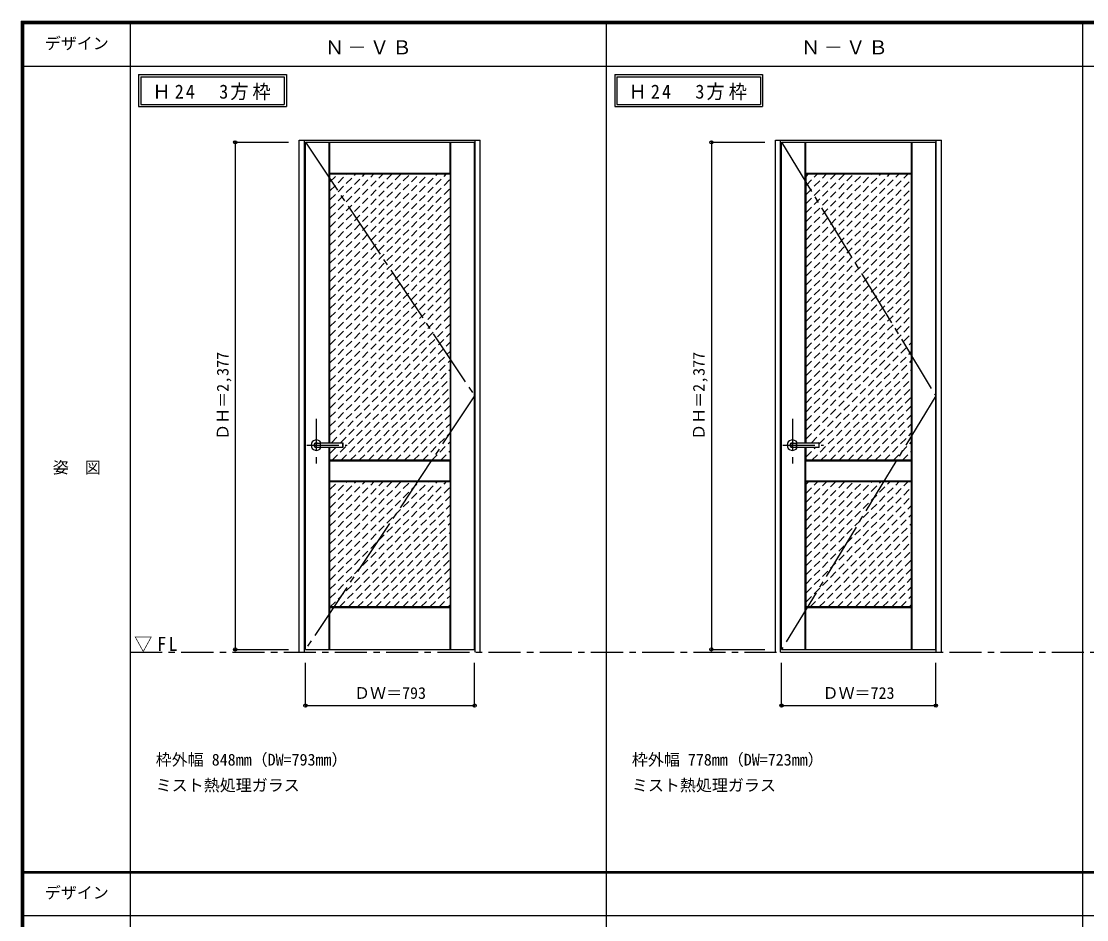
# Model space of a CAD drawing. Units: millimetres, scale not verified. Extents: x -6000 to 5700, y -4307 to 4260.
# Drawn here: x -6000 to -1007, y -36 to 4175 of the extents above; entities that cross this region are included whole.
import ezdxf
from ezdxf.enums import TextEntityAlignment as Align

# ---------------------------------------------------------------- set-up
doc = ezdxf.new("R2010")
doc.units = ezdxf.units.MM
doc.header["$LTSCALE"] = 30
doc.header["$PDMODE"] = 32
doc.header["$PDSIZE"] = 15
for name, pattern in [('CHAIN1', [8, 5, -1, 1, -1]), ('CHAIN2', [12, 9, -1, 1, -1]), ('DASHED1', [1.8, 1.2, -0.6])]:
    doc.linetypes.add(name, pattern=pattern)
for name, color, linetype in [('0-1_通り芯', 4, 'CHAIN1'), ('0-2_扉', 3, 'Continuous'), ('0-3_仕上げ', 7, 'Continuous'), ('0-4_枠', 3, 'Continuous'), ('0-5_レバー', 3, 'Continuous'), ('0-7_', 7, 'CHAIN2'), ('0-A_文字', 7, 'Continuous'), ('0-B_寸法', 7, 'Continuous'), ('0-C_ハッチ', 4, 'DASHED1'), ('F-1_枠', 6, 'Continuous'), ('F-A_文字', 7, 'Continuous')]:
    doc.layers.add(name, color=color, linetype=linetype)
doc.styles.add('ＭＳ ゴシック', font='')
doc.styles.get('ＭＳ ゴシック').set_extended_font_data('MS Gothic')

msp = doc.modelspace()

# ---------------------------------------------------------------- linework, layer by layer
at = {"layer": '0-1_通り芯'}
for p, q in [((-4617.4, 2312.5), (-4617.4, 2102.5)), ((-2385.8, 2312.5), (-2385.8, 2102.5)), ((-4662.4, 2188.5), (-4472.4, 2188.5)), ((-2430.8, 2188.5), (-2240.8, 2188.5))]:
    msp.add_line(p, q, dxfattribs=at)
at = {"layer": '0-1_通り芯', "color": 7}
msp.add_line((-5490, 1218), (5690, 1218), dxfattribs=at)
at = {"layer": '0-2_扉'}
for p, q in [((-4668.4, 3608), (-3875.4, 3608)), ((-4668.4, 1231), (-4668.4, 3608)), ((-3875.4, 1231), (-3875.4, 3608)), ((-2436.8, 3608), (-1713.8, 3608)), ((-2436.8, 1231), (-2436.8, 3608)), ((-1713.8, 1231), (-1713.8, 3608)), ((-4668.4, 1231), (-3875.4, 1231)), ((-2436.8, 1231), (-1713.8, 1231))]:
    msp.add_line(p, q, dxfattribs=at)
at = {"layer": '0-3_仕上げ'}
for p, q in [((-4557.4, 2200), (-4557.4, 3608)), ((-4555.9, 3460.5), (-4555.9, 3608)), ((-4554.4, 3462), (-4554.4, 3608)), ((-3989.4, 3462), (-3989.4, 3608)), ((-3987.9, 3460.5), (-3987.9, 3608)), ((-3986.4, 1231), (-3986.4, 3608)), ((-2325.8, 2200), (-2325.8, 3608)), ((-2324.3, 3460.5), (-2324.3, 3608)), ((-2322.8, 3462), (-2322.8, 3608)), ((-1827.8, 3462), (-1827.8, 3608)), ((-1826.3, 3460.5), (-1826.3, 3608)), ((-1824.8, 1231), (-1824.8, 3608)), ((-4554.4, 3462), (-4555.9, 3460.5)), ((-4553.4, 3458), (-4555.9, 3460.5)), ((-3989.4, 3462), (-4554.4, 3462)), ((-3990.4, 3458), (-3987.9, 3460.5)), ((-3989.4, 3462), (-3987.9, 3460.5)), ((-2322.8, 3462), (-2324.3, 3460.5)), ((-2321.8, 3458), (-2324.3, 3460.5)), ((-1827.8, 3462), (-2322.8, 3462)), ((-1828.8, 3458), (-1826.3, 3460.5)), ((-1827.8, 3462), (-1826.3, 3460.5)), ((-4557.4, 1231), (-4557.4, 2177)), ((-2325.8, 1231), (-2325.8, 2177)), ((-4555.9, 2020.5), (-4555.9, 2115.5)), ((-3989.4, 2114), (-4554.4, 2114)), ((-4554.4, 2022), (-4554.4, 2114)), ((-3990.4, 2118), (-3987.9, 2115.5)), ((-3989.4, 2114), (-3987.9, 2115.5)), ((-3989.4, 2022), (-3989.4, 2114)), ((-3987.9, 2020.5), (-3987.9, 2115.5)), ((-2324.3, 2020.5), (-2324.3, 2115.5)), ((-2322.8, 2022), (-2322.8, 2114)), ((-1827.8, 2114), (-2322.8, 2114)), ((-1828.8, 2118), (-1826.3, 2115.5)), ((-1827.8, 2114), (-1826.3, 2115.5)), ((-1826.3, 2020.5), (-1826.3, 2115.5)), ((-4554.4, 2022), (-4555.9, 2020.5)), ((-4553.4, 2018), (-4555.9, 2020.5)), ((-4554.4, 2022), (-3989.4, 2022)), ((-3987.9, 2020.5), (-3990.4, 2018)), ((-3989.4, 2022), (-3987.9, 2020.5)), ((-2322.8, 2022), (-2324.3, 2020.5)), ((-2321.8, 2018), (-2324.3, 2020.5)), ((-1826.3, 2020.5), (-1828.8, 2018)), ((-1827.8, 2022), (-1826.3, 2020.5)), ((-4553.4, 1431), (-4555.9, 1428.5)), ((-4554.4, 1427), (-4555.9, 1428.5)), ((-4555.9, 1231), (-4555.9, 1428.5)), ((-4554.4, 1231), (-4554.4, 1427)), ((-4554.4, 1427), (-3989.4, 1427)), ((-3990.4, 1431), (-3987.9, 1428.5)), ((-3989.4, 1427), (-3987.9, 1428.5)), ((-3989.4, 1231), (-3989.4, 1427)), ((-3987.9, 1231), (-3987.9, 1428.5)), ((-2321.8, 1431), (-2324.3, 1428.5)), ((-2324.3, 1231), (-2324.3, 1428.5)), ((-2322.8, 1427), (-1827.8, 1427)), ((-1828.8, 1431), (-1826.3, 1428.5)), ((-1827.8, 1427), (-1826.3, 1428.5)), ((-1827.8, 1231), (-1827.8, 1427)), ((-1826.3, 1231), (-1826.3, 1428.5))]:
    msp.add_line(p, q, dxfattribs=at)
at = {"layer": '0-3_仕上げ', "color": 3}
for p, q in [((-3990.4, 3458), (-4553.4, 3458)), ((-4553.4, 2200), (-4553.4, 3458)), ((-3990.4, 3458), (-3990.4, 2118)), ((-1828.8, 3458), (-2321.8, 3458)), ((-2321.8, 2200), (-2321.8, 3458)), ((-1828.8, 3458), (-1828.8, 2118)), ((-4553.4, 2118), (-4553.4, 2177)), ((-2321.8, 2118), (-2321.8, 2177)), ((-3990.4, 2118), (-4553.4, 2118)), ((-1828.8, 2118), (-2321.8, 2118)), ((-4553.4, 2018), (-3990.4, 2018)), ((-4553.4, 1431), (-4553.4, 2018)), ((-3990.4, 2018), (-3990.4, 1431)), ((-2321.8, 2018), (-1828.8, 2018)), ((-2321.8, 1431), (-2321.8, 2018)), ((-1828.8, 2018), (-1828.8, 1431)), ((-3990.4, 1431), (-4553.4, 1431)), ((-1828.8, 1431), (-2321.8, 1431))]:
    msp.add_line(p, q, dxfattribs=at)
at = {"layer": '0-3_仕上げ'}
for points in [[(-4554.4, 2114), (-4555.9, 2115.5), (-4553.4, 2118)], [(-2322.8, 2114), (-2324.3, 2115.5), (-2321.8, 2118)], [(-2322.8, 2022), (-1827.8, 2022), (-1827.8, 2114)], [(-2322.8, 1231), (-2322.8, 1427), (-2324.3, 1428.5)]]:
    msp.add_lwpolyline(points, dxfattribs=at)
at = {"layer": '0-4_枠'}
for p, q in [((-4697.4, 3618), (-3849.4, 3618)), ((-4697.4, 1218), (-4697.4, 3618)), ((-4673.4, 1218), (-4673.4, 3618)), ((-3873.4, 1218), (-3873.4, 3618)), ((-3849.4, 1218), (-3849.4, 3618)), ((-2465.8, 3618), (-1687.8, 3618)), ((-2465.8, 1218), (-2465.8, 3618)), ((-2441.8, 1218), (-2441.8, 3618)), ((-1711.8, 1218), (-1711.8, 3618)), ((-1687.8, 1218), (-1687.8, 3618)), ((-2441.8, 1218), (-1711.8, 1218))]:
    msp.add_line(p, q, dxfattribs=at)
at = {"layer": '0-5_レバー'}
for p, q in [((-4617.4, 2198), (-4598.4, 2198)), ((-4598.4, 2199), (-4597.4, 2200)), ((-4598.4, 2178), (-4598.4, 2199)), ((-4597.4, 2200), (-4493.4, 2200)), ((-4492.4, 2199), (-4493.4, 2200)), ((-4492.4, 2178), (-4492.4, 2199)), ((-2385.8, 2198), (-2366.8, 2198)), ((-2366.8, 2199), (-2365.8, 2200)), ((-2366.8, 2178), (-2366.8, 2199)), ((-2365.8, 2200), (-2261.8, 2200)), ((-2260.8, 2199), (-2261.8, 2200)), ((-2260.8, 2178), (-2260.8, 2199)), ((-4617.4, 2179), (-4598.4, 2179)), ((-4598.4, 2178), (-4597.4, 2177)), ((-4493.4, 2177), (-4597.4, 2177)), ((-4492.4, 2178), (-4493.4, 2177)), ((-2385.8, 2179), (-2366.8, 2179)), ((-2366.8, 2178), (-2365.8, 2177)), ((-2261.8, 2177), (-2365.8, 2177)), ((-2260.8, 2178), (-2261.8, 2177))]:
    msp.add_line(p, q, dxfattribs=at)
at = {"layer": '0-5_レバー', "color": 4}
for p, q in [((-4597.4, 2177), (-4597.4, 2200)), ((-4493.4, 2200), (-4493.4, 2177)), ((-2365.8, 2177), (-2365.8, 2200)), ((-2261.8, 2200), (-2261.8, 2177))]:
    msp.add_line(p, q, dxfattribs=at)
for centre, radius, start, end in [((-4617.4, 2188.5), 24.55, 27.93255, 332.06745), ((-4617.4, 2188.5), 11, 59.72736, 300.27264), ((-2385.8, 2188.5), 24.55, 27.93255, 332.06745), ((-2385.8, 2188.5), 11, 59.72736, 300.27264)]:
    msp.add_arc(centre, radius, start, end, dxfattribs=at)
at = {"layer": '0-5_レバー'}
for centre in [(-4617.4, 2188.5), (-2385.8, 2188.5)]:
    msp.add_arc(centre, 9.5, 90, 270, dxfattribs=at)
at = {"layer": '0-7_'}
for p, q in [((-4668.4, 3608), (-3875.4, 2419.5)), ((-2436.8, 3608), (-1713.8, 2419.5)), ((-3875.4, 2419.5), (-4668.4, 1231)), ((-1713.8, 2419.5), (-2436.8, 1231))]:
    msp.add_line(p, q, dxfattribs=at)
at = {"layer": '0-A_文字'}
for p, q in [((-5450, 3925), (-5450, 3775)), ((-5440, 3915), (-5440, 3785)), ((-5440, 3915), (-4767.38, 3915)), ((-4767.38, 3915), (-4767.38, 3785)), ((-3218.4, 3925), (-3218.4, 3775)), ((-3208.4, 3915), (-3208.4, 3785)), ((-3208.4, 3915), (-2535.78, 3915)), ((-2535.78, 3915), (-2535.78, 3785)), ((-5450, 3775), (-4757.38, 3775)), ((-5440, 3785), (-4767.38, 3785)), ((-3218.4, 3775), (-2525.78, 3775)), ((-3208.4, 3785), (-2535.78, 3785))]:
    msp.add_line(p, q, dxfattribs=at)
for points in [[(-5450, 3925), (-4757.38, 3925), (-4757.38, 3775)], [(-3218.4, 3925), (-2525.78, 3925), (-2525.78, 3775)]]:
    msp.add_lwpolyline(points, dxfattribs=at)
at = {"layer": '0-B_寸法', "color": 4}
for p, q in [((-4997.4, 3608), (-4747.4, 3608)), ((-4997.4, 3608), (-4997.4, 1231)), ((-2765.8, 3608), (-2515.8, 3608)), ((-2765.8, 3608), (-2765.8, 1231)), ((-4997.4, 1231), (-4747.4, 1231)), ((-2765.8, 1231), (-2515.8, 1231)), ((-4668.4, 968), (-4668.4, 1168)), ((-3875.4, 968), (-3875.4, 1168)), ((-2436.8, 968), (-2436.8, 1168)), ((-1713.8, 968), (-1713.8, 1168)), ((-4668.4, 968), (-3875.4, 968)), ((-2436.8, 968), (-1713.8, 968))]:
    msp.add_line(p, q, dxfattribs=at)
at = {"layer": '0-B_寸法'}
for p in [(-4997.4, 3608), (-2765.8, 3608), (-4997.4, 1231), (-2765.8, 1231), (-4668.4, 968), (-3875.4, 968), (-2436.8, 968), (-1713.8, 968)]:
    msp.add_point(p, dxfattribs=at)
at = {"layer": '0-C_ハッチ'}
for p, q in [((-4553.4, 3041.06), (-4136.46, 3458)), ((-4553.4, 2913.78), (-4009.18, 3458)), ((-4553.4, 2956.21), (-4051.61, 3458)), ((-4553.4, 2998.63), (-4094.03, 3458)), ((-4553.4, 3422.9), (-4518.3, 3458)), ((-4553.4, 3083.49), (-4178.89, 3458)), ((-4553.4, 3125.91), (-4221.31, 3458)), ((-4553.4, 3168.34), (-4263.74, 3458)), ((-4553.4, 3210.76), (-4306.16, 3458)), ((-4553.4, 3253.19), (-4348.59, 3458)), ((-4553.4, 3295.62), (-4391.02, 3458)), ((-4553.4, 3338.04), (-4433.44, 3458)), ((-4553.4, 3380.47), (-4475.87, 3458)), ((-2321.8, 2981.63), (-1845.43, 3458)), ((-2321.8, 3024.06), (-1887.86, 3458)), ((-2321.8, 3066.49), (-1930.29, 3458)), ((-2321.8, 3448.32), (-2312.12, 3458)), ((-2321.8, 3108.91), (-1972.71, 3458)), ((-2321.8, 3151.34), (-2015.14, 3458)), ((-2321.8, 3193.77), (-2057.56, 3458)), ((-2321.8, 3236.19), (-2099.99, 3458)), ((-2321.8, 3278.62), (-2142.42, 3458)), ((-2321.8, 3321.04), (-2184.84, 3458)), ((-2321.8, 3363.47), (-2227.27, 3458)), ((-2321.8, 3405.9), (-2269.7, 3458)), ((-4553.4, 2871.35), (-3990.4, 3434.35)), ((-2321.8, 2939.21), (-1828.8, 3432.21)), ((-4553.4, 2828.93), (-3990.4, 3391.93)), ((-4553.4, 2786.5), (-3990.4, 3349.5)), ((-2321.8, 2896.78), (-1828.8, 3389.78)), ((-2321.8, 2854.35), (-1828.8, 3347.35)), ((-4553.4, 2744.07), (-3990.4, 3307.07)), ((-2321.8, 2811.93), (-1828.8, 3304.93)), ((-4553.4, 2701.65), (-3990.4, 3264.65)), ((-2321.8, 2769.5), (-1828.8, 3262.5)), ((-4553.4, 2659.22), (-3990.4, 3222.22)), ((-2321.8, 2727.07), (-1828.8, 3220.07)), ((-4553.4, 2616.79), (-3990.4, 3179.79)), ((-2321.8, 2684.65), (-1828.8, 3177.65)), ((-4553.4, 2574.37), (-3990.4, 3137.37)), ((-2321.8, 2642.22), (-1828.8, 3135.22)), ((-4553.4, 2531.94), (-3990.4, 3094.94)), ((-4553.4, 2489.52), (-3990.4, 3052.52)), ((-2321.8, 2599.8), (-1828.8, 3092.8)), ((-2321.8, 2557.37), (-1828.8, 3050.37)), ((-4553.4, 2447.09), (-3990.4, 3010.09)), ((-2321.8, 2514.94), (-1828.8, 3007.94)), ((-4553.4, 2404.66), (-3990.4, 2967.66)), ((-2321.8, 2472.52), (-1828.8, 2965.52)), ((-4553.4, 2362.24), (-3990.4, 2925.24)), ((-2321.8, 2430.09), (-1828.8, 2923.09)), ((-4553.4, 2319.81), (-3990.4, 2882.81)), ((-2321.8, 2387.66), (-1828.8, 2880.66)), ((-4553.4, 2277.38), (-3990.4, 2840.38)), ((-4553.4, 2234.96), (-3990.4, 2797.96)), ((-2321.8, 2345.24), (-1828.8, 2838.24)), ((-4545.93, 2200), (-3990.4, 2755.53)), ((-2321.8, 2302.81), (-1828.8, 2795.81)), ((-2321.8, 2260.38), (-1828.8, 2753.38)), ((-4503.5, 2200), (-3990.4, 2713.1)), ((-2321.8, 2217.96), (-1828.8, 2710.96)), ((-4543.08, 2118), (-3990.4, 2670.68)), ((-2297.33, 2200), (-1828.8, 2668.53)), ((-4500.65, 2118), (-3990.4, 2628.25)), ((-2260.8, 2194.11), (-1828.8, 2626.11)), ((-4458.22, 2118), (-3990.4, 2585.83)), ((-2294.48, 2118), (-1828.8, 2583.68)), ((-4415.8, 2118), (-3990.4, 2543.4)), ((-4373.37, 2118), (-3990.4, 2500.97)), ((-2252.05, 2118), (-1828.8, 2541.25)), ((-2209.63, 2118), (-1828.8, 2498.83)), ((-4330.95, 2118), (-3990.4, 2458.55)), ((-2167.2, 2118), (-1828.8, 2456.4)), ((-4288.52, 2118), (-3990.4, 2416.12)), ((-2124.77, 2118), (-1828.8, 2413.97)), ((-4246.09, 2118), (-3990.4, 2373.69)), ((-2082.35, 2118), (-1828.8, 2371.55)), ((-4203.67, 2118), (-3990.4, 2331.27)), ((-2039.92, 2118), (-1828.8, 2329.12)), ((-4161.24, 2118), (-3990.4, 2288.84)), ((-1997.49, 2118), (-1828.8, 2286.69)), ((-4118.81, 2118), (-3990.4, 2246.41)), ((-4076.39, 2118), (-3990.4, 2203.99)), ((-1955.07, 2118), (-1828.8, 2244.27)), ((-1912.64, 2118), (-1828.8, 2201.84)), ((-4553.4, 2150.1), (-4526.5, 2177)), ((-4033.96, 2118), (-3990.4, 2161.56)), ((-2321.8, 2133.11), (-2277.9, 2177)), ((-2321.8, 2175.53), (-2320.33, 2177)), ((-1870.21, 2118), (-1828.8, 2159.41)), ((-3991.53, 2118), (-3990.4, 2119.13)), ((-4553.4, 1471.28), (-4006.68, 2018)), ((-4553.4, 1513.71), (-4049.11, 2018)), ((-4553.4, 1556.13), (-4091.53, 2018)), ((-4553.4, 1598.56), (-4133.96, 2018)), ((-4553.4, 1640.99), (-4176.39, 2018)), ((-4553.4, 1683.41), (-4218.81, 2018)), ((-4553.4, 1725.84), (-4261.24, 2018)), ((-4553.4, 1768.27), (-4303.67, 2018)), ((-4553.4, 1810.69), (-4346.09, 2018)), ((-4553.4, 1853.12), (-4388.52, 2018)), ((-4553.4, 1895.55), (-4430.95, 2018)), ((-4553.4, 1937.97), (-4473.37, 2018)), ((-4553.4, 1980.4), (-4515.8, 2018)), ((-2321.8, 1539.14), (-1842.93, 2018)), ((-2321.8, 1581.56), (-1885.36, 2018)), ((-2321.8, 1623.99), (-1927.79, 2018)), ((-2321.8, 1666.41), (-1970.21, 2018)), ((-2321.8, 1708.84), (-2012.64, 2018)), ((-2321.8, 1751.27), (-2055.07, 2018)), ((-2321.8, 1793.69), (-2097.49, 2018)), ((-2321.8, 1836.12), (-2139.92, 2018)), ((-2321.8, 1878.55), (-2182.35, 2018)), ((-2321.8, 1920.97), (-2224.77, 2018)), ((-2321.8, 1963.4), (-2267.2, 2018)), ((-2321.8, 2005.83), (-2309.63, 2018)), ((-4553.4, 1428.86), (-3990.4, 1991.86)), ((-4508.83, 1431), (-3990.4, 1949.43)), ((-2321.8, 1496.71), (-1828.8, 1989.71)), ((-4466.4, 1431), (-3990.4, 1907)), ((-2321.8, 1454.28), (-1828.8, 1947.28)), ((-2302.66, 1431), (-1828.8, 1904.86)), ((-4423.98, 1431), (-3990.4, 1864.58)), ((-2260.23, 1431), (-1828.8, 1862.43)), ((-4381.55, 1431), (-3990.4, 1822.15)), ((-2217.8, 1431), (-1828.8, 1820)), ((-4339.12, 1431), (-3990.4, 1779.72)), ((-2175.38, 1431), (-1828.8, 1777.58)), ((-4296.7, 1431), (-3990.4, 1737.3)), ((-2132.95, 1431), (-1828.8, 1735.15)), ((-4254.27, 1431), (-3990.4, 1694.87)), ((-4211.84, 1431), (-3990.4, 1652.44)), ((-2090.52, 1431), (-1828.8, 1692.72)), ((-2048.1, 1431), (-1828.8, 1650.3)), ((-4169.42, 1431), (-3990.4, 1610.02)), ((-2005.67, 1431), (-1828.8, 1607.87)), ((-4126.99, 1431), (-3990.4, 1567.59)), ((-1963.24, 1431), (-1828.8, 1565.44)), ((-4084.56, 1431), (-3990.4, 1525.17)), ((-1920.82, 1431), (-1828.8, 1523.02)), ((-4042.14, 1431), (-3990.4, 1482.74)), ((-1878.39, 1431), (-1828.8, 1480.59)), ((-3999.71, 1431), (-3990.4, 1440.31)), ((-1835.97, 1431), (-1828.8, 1438.17))]:
    msp.add_line(p, q, dxfattribs=at)
at = {"layer": 'F-1_枠'}
for p, q in [((-6000, 4175), (5700, 4175)), ((-6000, 4175), (-6000, -4205)), ((-6000, 4170), (5700, 4170)), ((-6000, 4165), (5700, 4165)), ((-5995, 4175), (-5995, -4205)), ((-5990, 4175), (-5990, -4205)), ((-5490, 4175), (-5490, -3790)), ((-3258.4, 4175), (-3258.4, -3790)), ((-1026.8, 4175), (-1026.8, -3790)), ((-6000, 3965), (5700, 3965)), ((-6000, 190.5), (5700, 190.5)), ((-6000, 187.5), (5700, 187.5)), ((-6000, 184.5), (5700, 184.5)), ((-6000, -15.5), (5700, -15.5))]:
    msp.add_line(p, q, dxfattribs=at)

# ---------------------------------------------------------------- texts
at = {"layer": '0-1_通り芯', "color": 7, "insert": (-5471.25, 1218), "char_height": 65.98, "attachment_point": 7, "style": 'ＭＳ ゴシック'}
msp.add_mtext('\\T1.26;\\W0.95;▽FL', dxfattribs=at)
at = {"layer": '0-A_文字', "style": 'ＭＳ ゴシック'}
for s, p in [('枠外幅 848mm（DW=793mm）', (-5370, 670.5)), ('枠外幅 778mm（DW=723mm）', (-3138.4, 670.5)), ('ミスト熱処理ガラス', (-5370, 550.5)), ('ミスト熱処理ガラス', (-3138.4, 550.5))]:
    msp.add_text(s, height=54.99, dxfattribs=at).set_placement(p, align=Align.BOTTOM_LEFT)
at = {"layer": '0-A_文字', "char_height": 65.98, "attachment_point": 7, "style": 'ＭＳ ゴシック'}
for s, insert in [('\\T1.17;Ｎ－ＶＢ', (-4576.7, 4020)), ('\\T1.17;Ｎ－ＶＢ', (-2345.1, 4020)), ('\\T1.22;\\W0.95;Ｈ24\u30003方枠', (-5385.34, 3805)), ('\\T1.22;\\W0.95;Ｈ24\u30003方枠', (-3153.74, 3805))]:
    msp.add_mtext(s, dxfattribs=dict(at, insert=insert))
at = {"layer": '0-B_寸法', "style": 'ＭＳ ゴシック'}
for p in [(-5012.4, 2213.25), (-2780.8, 2213.25)]:
    msp.add_text('ＤＨ＝2,377', height=54.99, rotation=90, dxfattribs=at).set_placement(p, align=Align.BOTTOM_LEFT)
for s, p in [('ＤＷ＝793', (-4440.65, 983)), ('ＤＷ＝723', (-2244.55, 983))]:
    msp.add_text(s, height=54.99, dxfattribs=at).set_placement(p, align=Align.BOTTOM_LEFT)
at = {"layer": 'F-A_文字', "style": 'ＭＳ ゴシック'}
for s, p in [('デザイン', (-5890, 4027.5)), ('姿\u3000図', (-5852.5, 2040.25)), ('デザイン', (-5890, 47))]:
    msp.add_text(s, height=54.99, dxfattribs=at).set_placement(p, align=Align.BOTTOM_LEFT)

doc.saveas('drawing.dxf')
